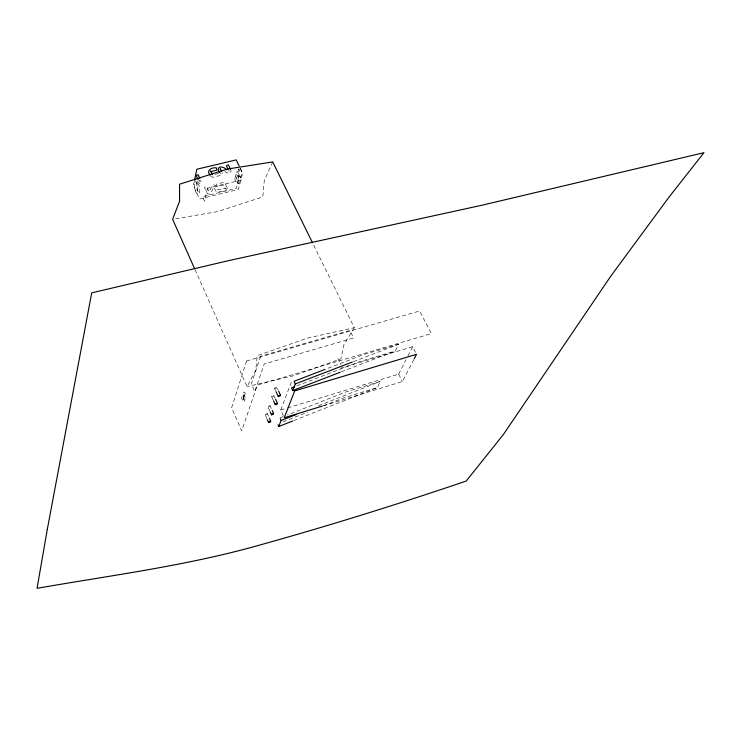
<?xml version="1.0" encoding="UTF-8"?>
<svg xmlns="http://www.w3.org/2000/svg" width="741" height="741" viewBox="0 0 741 741"><rect width="100%" height="100%" fill="white"/><g stroke="black" fill="none" stroke-linecap="round" stroke-linejoin="round"><path stroke-width="0.56" stroke-dasharray="3.71 2.78" d="M195.587 180.785L197.884 187.38M197.893 187.399L196.856 192.29L198.227 191.956L196.374 187.927L197.199 183.87L196.541 182.453L195.161 182.786C191.271 189.464 201.117 202.136 199.672 186.408C190.9 173.44 203.645 190.474 200.663 180.23M229.034 171.43L229.219 170.652L228.663 170.791M194.318 181.258L193.392 185.639L199.505 198.986L238.417 189.474L242.594 173.199L239.667 167.086M220.438 173.005L220.179 173.69M238.963 168.652L238.231 171.569L236.879 171.893L236.212 170.495M266.88 418.646L265.139 414.747L265.445 413.913L267.205 413.376L268.955 417.276M269.733 410.903L267.973 406.976L268.288 406.124L270.067 405.586L271.836 409.514M273.04 399.742L271.697 396.768L272.012 395.898L273.818 395.351L275.161 398.325M275.578 390.6L274.67 388.608L275.004 387.71L276.819 387.173L278.181 390.164M267.205 413.376L266.899 414.21L265.139 414.747M270.067 405.586L269.752 406.439L267.973 406.976M273.818 395.351L273.494 396.231L271.697 396.768M276.819 387.173L276.495 388.062L274.67 388.608M283.34 415.831L280.709 410.014L291.065 382.93L292.871 382.393M272.716 161.927L264.278 180.554L262.805 196.949L217.437 211.63L172.634 219.29M293.769 420.592L377.317 387.599L380.346 381.43L346.714 391.674L287.489 414.923M341.314 371.825L395.305 350.993L398.621 344.25L363.609 354.615L326.16 368.972M398.677 374.14L406.031 359.7M407.967 355.902L412.644 346.723L416.025 353.374M323.372 405.772L402.382 381.569L413.663 359.811M195.096 269.807L247.049 386.607L255.756 370.37L257.247 355.689L307.654 338.035L354.328 327.707L313.008 243.78M354.328 327.707L343.954 344.611L340.888 358.894L293.39 375.789L247.049 386.607M244.243 401.418C245.53 400.325 245.132 394.592 242.992 395.453C246.253 400.001 246.642 393.517 244.104 391.961L243.196 392.656C246.225 400.955 244.456 391.405 242.529 395.055C245.725 400.964 241.974 404.79 243.4 396.213L243.02 395.361L242.261 395.583C240.982 397.167 242.131 402.289 244.169 401.437M318.463 405.772L380.346 381.43M282.96 421.833L307.561 412.144M323.604 405.818L343.917 397.815L377.317 387.599M279.95 417.878L283.182 416.609M353.411 361.627L398.621 344.25M296.891 385.848L360.543 361.339L395.305 350.993M280.709 410.014L286.591 408.226M287.628 407.911L398.463 374.205M412.644 346.723L338.405 368.833M214.936 174.367L220.225 173.098M224.801 171.458C226.338 173.616 231.914 174.237 231.007 170.356M197.412 179.831C200.589 179.794 200.339 183.101 198.949 181.415M210.666 176.219L212.574 177.294L220.938 175.339L221.92 174.626L222.152 172.616M398.667 374.149L402.382 381.578M337.887 358.431L340.999 364.924M240.492 168.476L241.909 172.662L240.519 178.192L238.695 178.498L236.444 174.07L237.741 173.737L239.269 182.36L238.926 183.759L237.055 183.722L234.332 178.053L234.591 177.016L235.934 176.682C242.631 193.41 232.831 174.246 235.814 172.292C238.546 170.393 238.704 175.052 239.834 176.349C236.333 178.377 242.261 170.411 238.426 168.957M227.311 187.936L226.403 190.066L217.817 192.178L216.177 191.465L213.658 187.186L210.889 193.299L208.953 194.225L207.313 193.512L204.581 187.769L204.766 186.908L206.424 186.51L209.194 191.817L212.093 185.676L213.565 184.805L215.659 185.472L217.808 189.826L225.505 187.955L225.31 188.798L223.449 184.815L217.15 186.297L216.502 184.898L216.696 184.037L223.449 182.471L225.079 183.184L227.311 187.936M207.471 188.26L204.553 201.2L202.488 196.717L236.259 188.473L239.556 175.506L241.686 179.97L207.471 188.26M246.549 360.997L231.618 407.791L241.696 430.882L257.349 385.079L431.373 333.589L419.647 310.988L246.549 360.997M260.665 356.171L251.384 383.968L254.793 391.6L264.222 363.988L353.559 338.007L349.854 330.44L260.665 356.171"/><path stroke-width="1.11" d="M194.55 180.165L196.856 169.226L236.222 159.899L239.139 165.984M210.481 171.736L210.685 170.856L212.445 174.719M220.16 169.513L220.364 168.633L221.707 171.653M270.697 421.175L270.391 422.009L268.622 422.546L268.927 421.722L270.697 421.175L269.391 418.257M273.596 413.441L273.281 414.293L271.502 414.83L271.817 413.987L273.596 413.441L272.271 410.495M277.412 403.28L277.078 404.151L275.281 404.697L275.606 403.826L277.412 403.28L275.615 399.316M280.45 395.157L280.126 396.046L278.301 396.592L278.635 395.703L280.45 395.157L278.635 391.165M292.695 421.008L278.773 426.51L281.117 420.462L280.339 418.739M340.23 372.241L292.714 390.581L295.288 383.958L294.057 381.282L325.086 369.389M414.145 358.894L416.516 354.318L294.723 390.877L284.22 417.767L322.316 406.096M281.117 420.462L296.057 414.59M295.288 383.958L352.336 362.034M294.733 386.682L291.491 387.923L292.714 390.581M210.703 171.643L216.863 170.152L216.4 167.846C211.731 167.151 205.683 170.476 210.194 175.191M226.616 169.754C222.745 165.391 214.992 166.086 219.725 172.718M312.498 242.742L272.716 161.927L227.552 169.013L179.535 184.222L179.572 201.219L172.634 219.29L194.633 268.751M230.581 169.457L228.441 164.937L226.774 165.336L226.57 166.216L228.043 169.346M199.82 178.405L198.134 174.756L196.745 175.089L196.522 176.154L197.977 179.313M276.032 391.6L278.301 396.592M273.485 400.733L275.281 404.697M278.005 424.797L278.773 426.51M270.178 411.885L271.502 414.83M267.316 419.628L268.622 422.546M47.304 529.352L37.05 588.317C112.141 575.183 188.057 565.596 261.527 544.542C330.338 525.341 398.528 504.028 466.182 481.066L503.343 434.578L610.779 276.152L669.104 197.004L703.95 152.683L482.289 205.155L228.849 260.573L91.708 292.871L47.304 529.352"/></g></svg>
